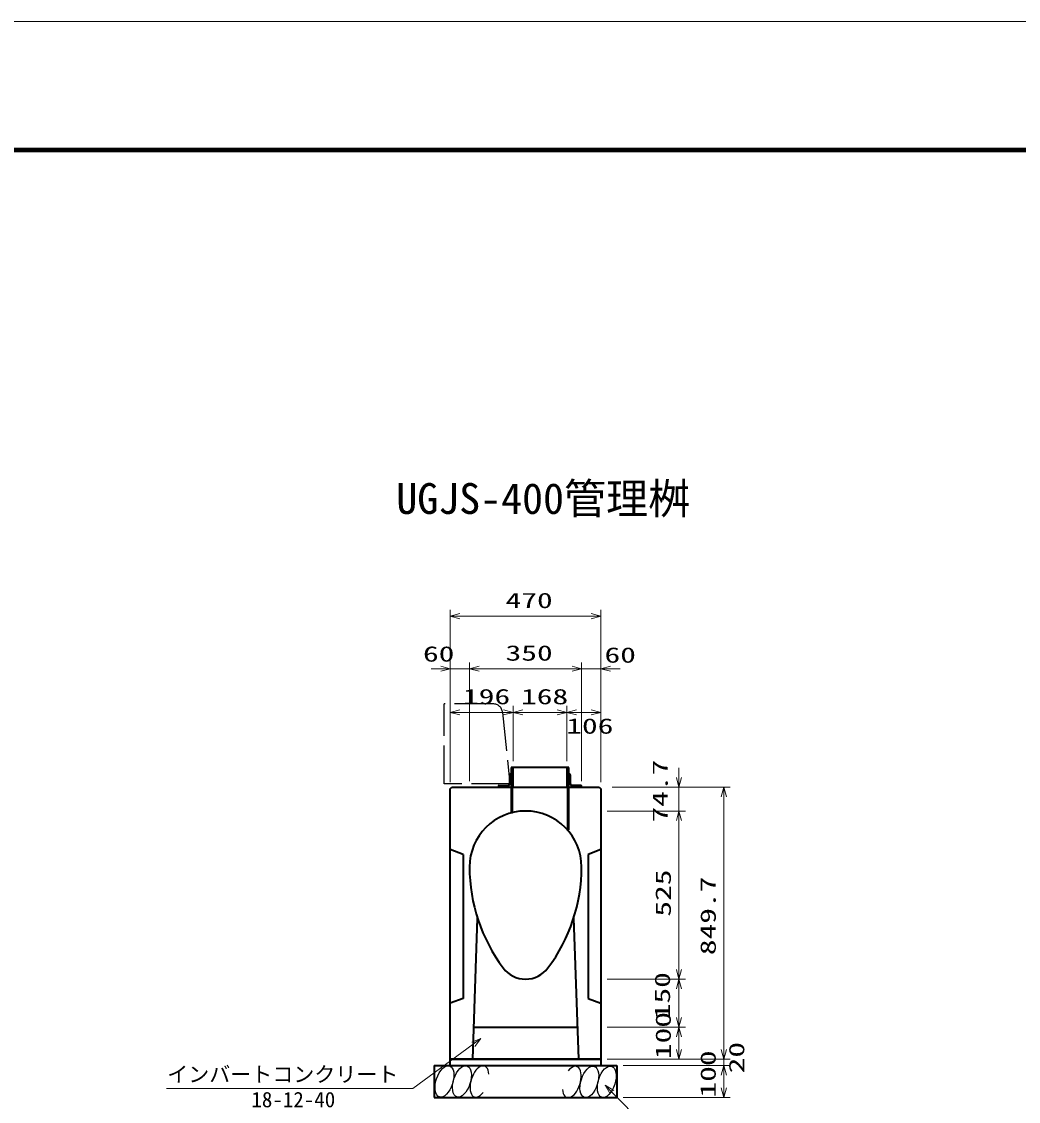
# Model space of a CAD drawing. Units: millimetres on the paper. Extents: x 0 to 841, y 0 to 594.
# Drawn here: x 496 to 651.6, y 425.4 to 594 of the extents above; entities that cross this region are included whole.
import ezdxf
from ezdxf.enums import TextEntityAlignment as Align

# ---------------------------------------------------------------- set-up
doc = ezdxf.new("R2010")
doc.units = ezdxf.units.MM
doc.linetypes.add('DASHED', pattern=[7.5, 6, -1.5])
for name, color, linetype, lineweight in [('D-STR-DIM（寸法）', 7, 'Continuous', 13), ('D-STR-HTXT(基礎砕石-旗)', 7, 'Continuous', 13), ('D-STR-HTXT（旗上げ）', 7, 'Continuous', 13), ('D-STR-STRF(グリ)', 7, 'Continuous', 25), ('D-STR-STRF(歩車)', 7, 'DASHED', 25), ('D-STR（構造物）', 1, 'Continuous', 35), ('D-TTL-LINE（区切線）', 7, 'Continuous', 18), ('D-TTL（外枠）', 2, 'Continuous', 140)]:
    doc.layers.add(name, color=color, linetype=linetype, lineweight=lineweight)
doc.layers.add('D-STR-TXT(文字)', color=7, linetype='Continuous')
doc.styles.add('ＭＳ ゴシック', font='')
doc.styles.get('ＭＳ ゴシック').set_extended_font_data('MS Gothic')

# ---------------------------------------------------------------- blocks, each defined once
blk = doc.blocks.new('_Open30')
at = {"color": 7, "linetype": 'Continuous', "lineweight": 13}
for p, q in [((-1, 0.2679), (0, 0)), ((0, 0), (-1, -0.2679)), ((0, 0), (-1, 0))]:
    blk.add_line(p, q, dxfattribs=at)

msp = doc.modelspace()

# ---------------------------------------------------------------- linework, layer by layer
at = {"layer": 'D-STR-DIM（寸法）'}
for p, q in [((562.897, 493.93), (562.897, 502.139)), ((564.397, 501.139), (584.897, 501.139)), ((586.397, 493.93), (586.397, 502.139)), ((561.397, 492.93), (559.897, 492.93)), ((562.897, 475.198), (562.897, 493.93)), ((562.897, 492.93), (565.897, 492.93)), ((565.897, 475.388), (565.897, 493.93)), ((565.897, 475.388), (565.897, 493.93)), ((567.397, 492.93), (568.897, 492.93)), ((567.397, 492.93), (581.897, 492.93)), ((581.897, 492.93), (580.397, 492.93)), ((583.397, 475.393), (583.397, 493.93)), ((583.397, 475.393), (583.397, 493.93)), ((583.397, 492.93), (586.397, 492.93)), ((586.397, 475.198), (586.397, 493.93)), ((587.897, 492.93), (589.397, 492.93)), ((562.897, 475.198), (562.897, 487.121)), ((564.397, 486.121), (571.197, 486.121)), ((572.697, 478.498), (572.697, 487.121)), ((572.697, 479.498), (572.697, 487.121)), ((574.197, 486.121), (579.597, 486.121)), ((581.097, 478.498), (581.097, 487.121)), ((581.097, 478.498), (581.097, 487.121)), ((582.597, 486.121), (584.897, 486.121)), ((586.397, 475.198), (586.397, 487.121)), ((598.59, 475.943), (598.59, 477.443)), ((588.147, 474.443), (599.59, 474.443)), ((598.59, 470.713), (598.59, 474.443)), ((599.59, 474.443), (606.6, 474.443)), ((605.6, 433.463), (605.6, 472.943)), ((587.397, 470.713), (599.59, 470.713)), ((587.397, 470.713), (599.59, 470.713)), ((598.59, 445.964), (598.59, 469.213)), ((598.59, 469.213), (598.59, 467.713)), ((587.397, 444.464), (599.59, 444.464)), ((587.397, 444.464), (599.59, 444.464)), ((598.59, 438.464), (598.59, 442.964)), ((587.397, 436.964), (599.59, 436.964)), ((587.397, 436.964), (599.59, 436.964)), ((598.59, 433.464), (598.59, 435.464)), ((605.6, 433.463), (605.6, 434.963)), ((587.397, 431.964), (599.59, 431.964)), ((587.397, 431.963), (606.6, 431.963)), ((587.397, 431.963), (606.6, 431.963)), ((605.6, 430.963), (605.6, 431.963)), ((589.897, 430.963), (606.6, 430.963)), ((589.897, 430.963), (606.6, 430.963)), ((605.6, 427.463), (605.6, 429.463)), ((605.6, 429.463), (605.6, 427.963)), ((589.897, 425.963), (606.6, 425.963))]:
    msp.add_line(p, q, dxfattribs=at)
at = {"layer": 'D-STR-HTXT(基礎砕石-旗)'}
msp.add_lwpolyline([(611.941, 416.99), (597.837, 416.99), (588.114, 426.807)], dxfattribs=at)
at = {"layer": 'D-STR-HTXT（旗上げ）'}
msp.add_lwpolyline([(518.599, 427.376), (557.044, 427.376), (566.473, 434.285)], dxfattribs=at)
at = {"layer": 'D-STR-STRF(グリ)'}
for centre, major_axis in [((561.992, 428.486), (0.79, 2.421)), ((564.713, 428.486), (0.79, 2.421)), ((584.601, 428.405), (-0.771, -2.427)), ((587.323, 428.427), (-0.771, -2.427))]:
    msp.add_ellipse(centre, major_axis=major_axis, ratio=0.5139, dxfattribs=at)
for centre, major_axis in [((567.454, 428.486), (0.79, 2.421)), ((581.861, 428.384), (-0.771, -2.427))]:
    msp.add_ellipse(centre, major_axis=major_axis, ratio=0.5139, start_param=5.3575563, end_param=10.3750652, dxfattribs=at)
at = {"layer": 'D-STR-STRF(歩車)'}
for p, q in [((561.933, 474.949), (561.933, 487.449)), ((569.576, 487.449), (561.933, 487.449)), ((571.068, 486.098), (572.183, 474.949)), ((572.183, 474.949), (561.933, 474.949))]:
    msp.add_line(p, q, dxfattribs=at)
msp.add_arc((569.576, 485.949), 1.5, 5.71077, 89.99998, dxfattribs=at)
at = {"layer": 'D-STR（構造物）'}
for p, q in [((581.397, 477.498), (572.397, 477.498)), ((572.397, 477.498), (572.397, 474.448)), ((572.697, 474.448), (572.697, 477.498)), ((581.097, 477.498), (581.097, 474.448)), ((581.397, 474.448), (581.397, 477.498)), ((572.147, 476.298), (572.147, 474.923)), ((572.397, 476.448), (572.297, 476.448)), ((581.397, 476.448), (581.497, 476.448)), ((581.647, 474.923), (581.647, 476.298)), ((562.897, 474.198), (563.147, 474.448)), ((562.897, 430.963), (562.897, 474.198)), ((563.147, 474.448), (581.172, 474.448)), ((570.397, 474.548), (570.397, 474.448)), ((570.547, 474.698), (571.922, 474.698)), ((572.397, 474.448), (572.397, 470.475)), ((572.622, 470.475), (572.622, 474.448)), ((581.172, 474.448), (581.172, 467.793)), ((581.172, 474.448), (586.147, 474.448)), ((581.397, 467.793), (581.397, 474.448)), ((583.247, 474.698), (581.872, 474.698)), ((583.397, 474.548), (583.397, 474.448)), ((586.147, 474.448), (586.397, 474.198)), ((586.397, 474.198), (586.397, 430.963)), ((572.397, 470.475), (572.622, 470.475)), ((581.172, 467.793), (581.397, 467.793)), ((564.897, 463.944), (562.897, 464.694)), ((564.897, 463.944), (564.897, 441.444)), ((586.397, 464.694), (584.397, 463.944)), ((584.397, 463.944), (584.397, 441.444)), ((566.397, 431.963), (567.147, 453.959)), ((582.147, 453.959), (582.897, 431.963)), ((564.897, 441.444), (562.897, 440.694)), ((584.397, 441.444), (586.397, 440.694)), ((566.568, 436.963), (582.727, 436.963)), ((562.897, 431.963), (586.397, 431.963)), ((586.397, 431.963), (562.897, 431.963)), ((560.397, 430.963), (588.897, 430.963)), ((560.397, 430.963), (560.397, 425.963)), ((588.897, 430.963), (588.897, 425.963)), ((560.397, 425.963), (588.897, 425.963))]:
    msp.add_line(p, q, dxfattribs=at)
for centre, radius, start, end in [((572.297, 476.298), 0.15, 90, 180), ((581.497, 476.298), 0.15, 0, 90), ((570.547, 474.548), 0.15, 90, 180), ((570.547, 474.548), 0.15, 90, 180), ((571.922, 474.923), 0.225, 270, 0), ((581.872, 474.923), 0.225, 180, 270), ((583.247, 474.548), 0.15, 0, 90), ((574.647, 461.963), 8.75, 0, 180), ((592.147, 461.963), 26.25, 180, 216.87), ((557.147, 461.963), 26.25, 323.12999, 0), ((574.647, 448.838), 4.375, 216.87, 323.12999)]:
    msp.add_arc(centre, radius, start, end, dxfattribs=at)
at = {"layer": 'D-TTL-LINE（区切線）'}
msp.add_line((841, 594), (0, 594), dxfattribs=at)
at = {"layer": 'D-TTL（外枠）'}
msp.add_line((820.9, 573.9), (20.1, 573.9), dxfattribs=at)

# ---------------------------------------------------------------- block references
at = {"layer": 'D-STR-DIM（寸法）', "xscale": 1.5, "yscale": 1.5}
for p, rotation in [((562.897, 501.139), 180), ((565.897, 492.93), 180), ((565.897, 492.93), 180), ((586.397, 492.93), 180), ((562.897, 486.121), 180), ((572.697, 486.121), 180), ((581.097, 486.121), 180), ((598.59, 474.443), 270), ((605.6, 474.443), 90), ((598.59, 470.713), 90), ((598.59, 470.713), 90), ((598.59, 444.464), 270), ((598.59, 444.464), 90), ((598.59, 436.964), 270), ((598.59, 436.964), 90), ((598.59, 431.964), 270), ((605.6, 431.963), 270), ((605.6, 431.963), 270), ((605.6, 430.963), 90), ((605.6, 430.963), 90), ((605.6, 425.963), 270)]:
    msp.add_blockref('_Open30', p, dxfattribs=dict(at, rotation=rotation))
for p in [(586.397, 501.139), (562.897, 492.93), (583.397, 492.93), (583.397, 492.93), (572.697, 486.121), (581.097, 486.121), (586.397, 486.121)]:
    msp.add_blockref('_Open30', p, dxfattribs=at)
at = {"layer": 'D-STR-HTXT(基礎砕石-旗)', "xscale": 1.5, "yscale": 1.5, "rotation": 134.72505}
msp.add_blockref('_Open30', (587.059, 427.872), dxfattribs=at)
at = {"layer": 'D-STR-HTXT（旗上げ）', "xscale": 1.5, "yscale": 1.5, "rotation": 36.22839}
msp.add_blockref('_Open30', (567.683, 435.172), dxfattribs=at)

# ---------------------------------------------------------------- texts
at = {"layer": 'D-STR-DIM（寸法）', "style": 'ＭＳ ゴシック', "width": 1.5}
for s, p in [('470', (571.522, 501.676)), ('60', (558.633, 493.324)), ('350', (571.522, 493.468)), ('60', (586.967, 493.154)), ('196', (564.881, 486.658)), ('168', (573.939, 486.658)), ('106', (581.001, 482.06))]:
    msp.add_text(s, height=2.405, dxfattribs=at).set_placement(p, align=Align.BOTTOM_LEFT)
for s, p in [('74.7', (597.574, 468.914)), ('525', (598.053, 454.209)), ('849.7', (605.063, 448.203)), ('150', (597.922, 438.188)), ('100', (598.052, 431.964)), ('20', (609.514, 429.744)), ('100', (605.063, 425.963))]:
    msp.add_text(s, height=2.405, rotation=90, dxfattribs=at).set_placement(p, align=Align.BOTTOM_LEFT)
at = {"layer": 'D-STR-HTXT（旗上げ）', "style": 'ＭＳ ゴシック'}
for s, p in [('インバートコンクリート', (518.707, 427.673)), ('18-12-40', (531.849, 423.726))]:
    msp.add_text(s, height=2.405, dxfattribs=at).set_placement(p, align=Align.BOTTOM_LEFT)
at = {"layer": 'D-STR-TXT(文字)', "style": 'ＭＳ ゴシック'}
msp.add_text('UGJS-400管理桝', height=4.811, dxfattribs=at).set_placement((554.469, 515.669), align=Align.BOTTOM_LEFT)

doc.saveas('drawing.dxf')
